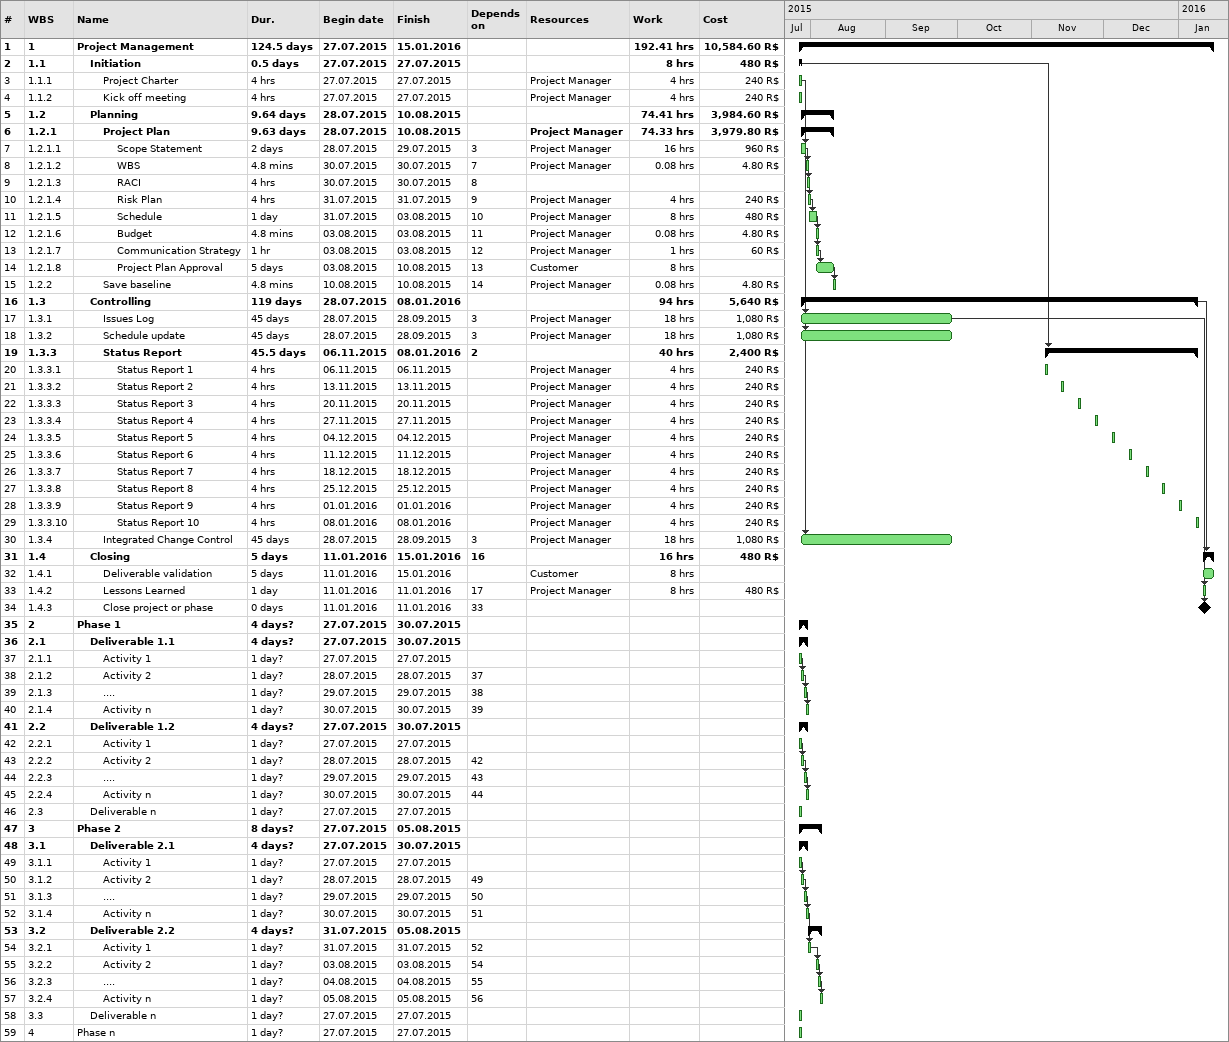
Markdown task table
| ID | WBS | Task | Duration | Start | Finish | Predecessors | Resources | Work (h) | Cost (R$) |
|---|---|---|---|---|---|---|---|---|---|
| 1 | 1 | **Project Management** | 124.5d | 2015-07-27 | 2016-01-15 |  |  | 192.41 | 10584.60 |
| 2 | 1.1 | **Initiation** | 0.5d | 2015-07-27 | 2015-07-27 |  |  | 8 | 480 |
| 3 | 1.1.1 | Project Charter | 4h | 2015-07-27 | 2015-07-27 |  | Project Manager | 4 | 240 |
| 4 | 1.1.2 | Kick off meeting | 4h | 2015-07-27 | 2015-07-27 |  | Project Manager | 4 | 240 |
| 5 | 1.2 | **Planning** | 9.64d | 2015-07-28 | 2015-08-10 |  |  | 74.41 | 3984.60 |
| 6 | 1.2.1 | **Project Plan** | 9.63d | 2015-07-28 | 2015-08-10 |  | Project Manager | 74.33 | 3979.80 |
| 7 | 1.2.1.1 | Scope Statement | 2d | 2015-07-28 | 2015-07-29 | 3 | Project Manager | 16 | 960 |
| 8 | 1.2.1.2 | WBS | 4.8min | 2015-07-30 | 2015-07-30 | 7 | Project Manager | 0.08 | 4.80 |
| 9 | 1.2.1.3 | RACI | 4h | 2015-07-30 | 2015-07-30 | 8 |  |  |  |
| 10 | 1.2.1.4 | Risk Plan | 4h | 2015-07-31 | 2015-07-31 | 9 | Project Manager | 4 | 240 |
| 11 | 1.2.1.5 | Schedule | 1d | 2015-07-31 | 2015-08-03 | 10 | Project Manager | 8 | 480 |
| 12 | 1.2.1.6 | Budget | 4.8min | 2015-08-03 | 2015-08-03 | 11 | Project Manager | 0.08 | 4.80 |
| 13 | 1.2.1.7 | Communication Strategy | 1h | 2015-08-03 | 2015-08-03 | 12 | Project Manager | 1 | 60 |
| 14 | 1.2.1.8 | Project Plan Approval | 5d | 2015-08-03 | 2015-08-10 | 13 | Customer | 8 |  |
| 15 | 1.2.2 | Save baseline | 4.8min | 2015-08-10 | 2015-08-10 | 14 | Project Manager | 0.08 | 4.80 |
| 16 | 1.3 | **Controlling** | 119d | 2015-07-28 | 2016-01-08 |  |  | 94 | 5640 |
| 17 | 1.3.1 | Issues Log | 45d | 2015-07-28 | 2015-09-28 | 3 | Project Manager | 18 | 1080 |
| 18 | 1.3.2 | Schedule update | 45d | 2015-07-28 | 2015-09-28 | 3 | Project Manager | 18 | 1080 |
| 19 | 1.3.3 | **Status Report** | 45.5d | 2015-11-06 | 2016-01-08 | 2 |  | 40 | 2400 |
| 20 | 1.3.3.1 | Status Report 1 | 4h | 2015-11-06 | 2015-11-06 |  | Project Manager | 4 | 240 |
| 21 | 1.3.3.2 | Status Report 2 | 4h | 2015-11-13 | 2015-11-13 |  | Project Manager | 4 | 240 |
| 22 | 1.3.3.3 | Status Report 3 | 4h | 2015-11-20 | 2015-11-20 |  | Project Manager | 4 | 240 |
| 23 | 1.3.3.4 | Status Report 4 | 4h | 2015-11-27 | 2015-11-27 |  | Project Manager | 4 | 240 |
| 24 | 1.3.3.5 | Status Report 5 | 4h | 2015-12-04 | 2015-12-04 |  | Project Manager | 4 | 240 |
| 25 | 1.3.3.6 | Status Report 6 | 4h | 2015-12-11 | 2015-12-11 |  | Project Manager | 4 | 240 |
| 26 | 1.3.3.7 | Status Report 7 | 4h | 2015-12-18 | 2015-12-18 |  | Project Manager | 4 | 240 |
| 27 | 1.3.3.8 | Status Report 8 | 4h | 2015-12-25 | 2015-12-25 |  | Project Manager | 4 | 240 |
| 28 | 1.3.3.9 | Status Report 9 | 4h | 2016-01-01 | 2016-01-01 |  | Project Manager | 4 | 240 |
| 29 | 1.3.3.10 | Status Report 10 | 4h | 2016-01-08 | 2016-01-08 |  | Project Manager | 4 | 240 |
| 30 | 1.3.4 | Integrated Change Control | 45d | 2015-07-28 | 2015-09-28 | 3 | Project Manager | 18 | 1080 |
| 31 | 1.4 | **Closing** | 5d | 2016-01-11 | 2016-01-15 | 16 |  | 16 | 480 |
| 32 | 1.4.1 | Deliverable validation | 5d | 2016-01-11 | 2016-01-15 |  | Customer | 8 |  |
| 33 | 1.4.2 | Lessons Learned | 1d | 2016-01-11 | 2016-01-11 | 17 | Project Manager | 8 | 480 |
| 34 | 1.4.3 | Close project or phase | 0d | 2016-01-11 | 2016-01-11 | 33 |  |  |  |
| 35 | 2 | **Phase 1** | 4d? | 2015-07-27 | 2015-07-30 |  |  |  |  |
| 36 | 2.1 | **Deliverable 1.1** | 4d? | 2015-07-27 | 2015-07-30 |  |  |  |  |
| 37 | 2.1.1 | Activity 1 | 1d? | 2015-07-27 | 2015-07-27 |  |  |  |  |
| 38 | 2.1.2 | Activity 2 | 1d? | 2015-07-28 | 2015-07-28 | 37 |  |  |  |
| 39 | 2.1.3 | .... | 1d? | 2015-07-29 | 2015-07-29 | 38 |  |  |  |
| 40 | 2.1.4 | Activity n | 1d? | 2015-07-30 | 2015-07-30 | 39 |  |  |  |
| 41 | 2.2 | **Deliverable 1.2** | 4d? | 2015-07-27 | 2015-07-30 |  |  |  |  |
| 42 | 2.2.1 | Activity 1 | 1d? | 2015-07-27 | 2015-07-27 |  |  |  |  |
| 43 | 2.2.2 | Activity 2 | 1d? | 2015-07-28 | 2015-07-28 | 42 |  |  |  |
| 44 | 2.2.3 | .... | 1d? | 2015-07-29 | 2015-07-29 | 43 |  |  |  |
| 45 | 2.2.4 | Activity n | 1d? | 2015-07-30 | 2015-07-30 | 44 |  |  |  |
| 46 | 2.3 | Deliverable n | 1d? | 2015-07-27 | 2015-07-27 |  |  |  |  |
| 47 | 3 | **Phase 2** | 8d? | 2015-07-27 | 2015-08-05 |  |  |  |  |
| 48 | 3.1 | **Deliverable 2.1** | 4d? | 2015-07-27 | 2015-07-30 |  |  |  |  |
| 49 | 3.1.1 | Activity 1 | 1d? | 2015-07-27 | 2015-07-27 |  |  |  |  |
| 50 | 3.1.2 | Activity 2 | 1d? | 2015-07-28 | 2015-07-28 | 49 |  |  |  |
| 51 | 3.1.3 | .... | 1d? | 2015-07-29 | 2015-07-29 | 50 |  |  |  |
| 52 | 3.1.4 | Activity n | 1d? | 2015-07-30 | 2015-07-30 | 51 |  |  |  |
| 53 | 3.2 | **Deliverable 2.2** | 4d? | 2015-07-31 | 2015-08-05 |  |  |  |  |
| 54 | 3.2.1 | Activity 1 | 1d? | 2015-07-31 | 2015-07-31 | 52 |  |  |  |
| 55 | 3.2.2 | Activity 2 | 1d? | 2015-08-03 | 2015-08-03 | 54 |  |  |  |
| 56 | 3.2.3 | .... | 1d? | 2015-08-04 | 2015-08-04 | 55 |  |  |  |
| 57 | 3.2.4 | Activity n | 1d? | 2015-08-05 | 2015-08-05 | 56 |  |  |  |
| 58 | 3.3 | Deliverable n | 1d? | 2015-07-27 | 2015-07-27 |  |  |  |  |
| 59 | 4 | Phase n | 1d? | 2015-07-27 | 2015-07-27 |  |  |  |  |
